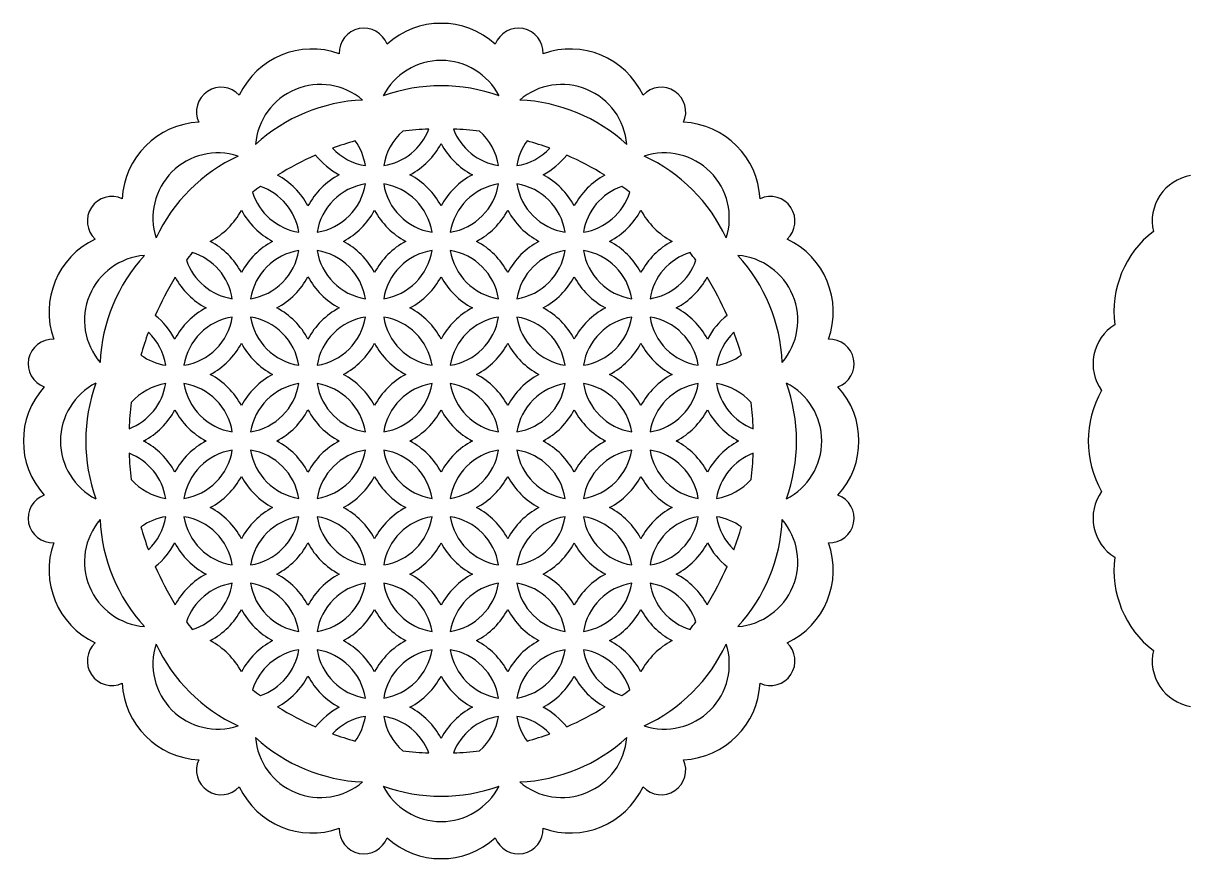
# Model space of a CAD drawing. Extents: x -970 to -444, y -372 to -141.
# Drawn here: x -681.8 to -573.4, y -370.2 to -292.6 of the extents above; entities that cross this region are included whole.
import ezdxf

# ---------------------------------------------------------------- set-up
doc = ezdxf.new("R2010")
doc.units = 0
doc.layers.get('0').update_dxf_attribs({"linetype": 'CONTINUOUS'})

msp = doc.modelspace()

# ---------------------------------------------------------------- linework, layer by layer
for centre, radius, start, end in [((-642.982412, -300.036598), 7.463802, 47.673125, 132.326875), ((-650.154806, -295.30963), 2.287721, 20.23176, 182.26824), ((-635.810018, -295.30963), 2.287721, 357.73176, 159.76824), ((-654.972301, -302.421535), 7.463802, 70.173125, 154.826875), ((-630.992522, -302.421535), 7.463802, 25.173125, 109.826875), ((-642.982412, -302.064695), 6.042112, 27.076656, 152.923344), ((-663.407661, -300.799143), 2.287721, 42.73176, 204.76824), ((-654.196182, -304.295252), 6.042112, 49.576656, 175.423344), ((-642.982412, -314.126701), 15.759012, 70.038736, 109.961264), ((-631.768641, -304.295252), 6.042112, 4.576656, 130.423344), ((-622.557162, -300.799143), 2.287721, 335.23176, 137.26824), ((-649.580252, -315.439093), 15.759012, 92.538736, 132.461264), ((-636.384571, -315.439093), 15.759012, 47.538736, 87.461264), ((-665.136839, -309.213262), 7.463802, 92.673125, 177.326875), ((-649.164136, -300.459069), 5.4, 279.044199, 339.047719), ((-642.982412, -331.367689), 29, 92.250485, 97.068693), ((-636.800688, -300.459069), 5.4, 200.952281, 260.955801), ((-642.982412, -331.367689), 29, 82.931307, 87.749515), ((-620.827985, -309.213262), 7.463802, 2.673125, 87.326875), ((-642.982412, -331.367689), 29, 105.972198, 110.36938), ((-655.34586, -306.640793), 5.4, 9.044199, 35.731966), ((-642.982412, -306.640793), 5.4, 131.366541, 170.955801), ((-642.982412, -306.640793), 5.4, 9.044199, 48.633459), ((-630.618964, -306.640793), 5.4, 144.268034, 170.955801), ((-642.982412, -331.367689), 29, 69.63062, 74.027802), ((-649.164136, -300.459069), 5.4, 223.572146, 260.955801), ((-649.164136, -300.459069), 7, 297.980975, 332.019025), ((-636.800688, -300.459069), 7, 207.980975, 242.019025), ((-636.800688, -300.459069), 5.4, 279.044199, 316.427854), ((-663.702757, -310.647343), 6.042112, 72.076656, 197.923344), ((-655.173631, -319.176469), 15.759012, 115.038736, 154.961264), ((-642.982412, -331.367689), 29, 113.709658, 121.616685), ((-649.164136, -300.459069), 7, 218.48711, 242.019025), ((-636.800688, -300.459069), 7, 297.980975, 321.51289), ((-642.982412, -331.367689), 29, 58.383315, 66.290342), ((-622.262066, -310.647343), 6.042112, 342.076656, 107.923344), ((-630.791193, -319.176469), 15.759012, 25.038736, 64.961264), ((-661.527584, -312.822517), 7, 27.980975, 61.47879), ((-649.164136, -312.822517), 7, 117.980975, 152.019025), ((-649.164136, -312.822517), 7, 27.980975, 62.019025), ((-636.800688, -312.822517), 7, 117.980975, 152.019025), ((-636.800688, -312.822517), 7, 27.980975, 62.019025), ((-624.43724, -312.822517), 7, 118.52121, 152.019025), ((-572.673198, -310.942439), 4.287721, 99.583803, 192.916197), ((-642.982412, -331.367689), 29, 125.36228, 127.157904), ((-661.527584, -312.822517), 5.4, 9.044199, 70.960543), ((-655.34586, -306.640793), 5.4, 279.044199, 350.955801), ((-649.164136, -312.822517), 5.4, 99.044199, 170.955801), ((-642.982412, -306.640793), 5.4, 189.044199, 260.955801), ((-649.164136, -312.822517), 5.4, 9.044199, 80.955801), ((-642.982412, -306.640793), 5.4, 279.044199, 350.955801), ((-636.800688, -312.822517), 5.4, 99.044199, 170.955801), ((-630.618964, -306.640793), 5.4, 189.044199, 260.955801), ((-636.800688, -312.822517), 5.4, 9.044199, 80.955801), ((-624.43724, -312.822517), 5.4, 109.039457, 170.955801), ((-642.982412, -331.367689), 29, 52.842096, 54.63772), ((-673.550958, -310.942439), 2.287721, 65.23176, 227.26824), ((-655.34586, -306.640793), 5.4, 197.398136, 260.955801), ((-630.618964, -306.640793), 5.4, 279.044199, 342.601864), ((-612.413866, -310.942439), 2.287721, 312.73176, 114.76824), ((-667.709308, -306.640793), 7, 297.980975, 332.019025), ((-655.34586, -306.640793), 7, 207.980975, 242.019025), ((-655.34586, -306.640793), 7, 297.980975, 332.019025), ((-642.982412, -306.640793), 7, 207.980975, 242.019025), ((-642.982412, -306.640793), 7, 297.980975, 332.019025), ((-630.618964, -306.640793), 7, 207.980975, 242.019025), ((-630.618964, -306.640793), 7, 297.980975, 332.019025), ((-618.255516, -306.640793), 7, 207.980975, 242.019025), ((-571.050806, -319.377799), 9.463802, 127.809154, 187.190846), ((-671.928565, -319.377799), 7.463802, 115.173125, 199.826875), ((-667.709308, -319.004241), 7, 27.980975, 62.019025), ((-655.34586, -319.004241), 7, 117.980975, 152.019025), ((-655.34586, -319.004241), 7, 27.980975, 62.019025), ((-642.982412, -319.004241), 7, 117.980975, 152.019025), ((-642.982412, -319.004241), 7, 27.980975, 62.019025), ((-630.618964, -319.004241), 7, 117.980975, 152.019025), ((-630.618964, -319.004241), 7, 27.980975, 62.019025), ((-618.255516, -319.004241), 7, 117.980975, 152.019025), ((-614.036258, -319.377799), 7.463802, 340.173125, 64.826875), ((-670.054848, -320.153918), 6.042112, 94.576656, 220.423344), ((-658.911007, -324.769848), 15.759012, 137.538736, 177.461264), ((-642.982412, -331.367689), 29, 142.842096, 144.63772), ((-667.709308, -319.004241), 5.4, 9.044199, 72.601864), ((-655.34586, -319.004241), 5.4, 99.044199, 170.955801), ((-661.527584, -312.822517), 5.4, 279.044199, 350.955801), ((-655.34586, -319.004241), 5.4, 9.044199, 80.955801), ((-649.164136, -312.822517), 5.4, 189.044199, 260.955801), ((-642.982412, -319.004241), 5.4, 99.044199, 170.955801), ((-649.164136, -312.822517), 5.4, 279.044199, 350.955801), ((-642.982412, -319.004241), 5.4, 9.044199, 80.955801), ((-636.800688, -312.822517), 5.4, 189.044199, 260.955801), ((-630.618964, -319.004241), 5.4, 99.044199, 170.955801), ((-636.800688, -312.822517), 5.4, 279.044199, 350.955801), ((-624.43724, -312.822517), 5.4, 189.044199, 260.955801), ((-630.618964, -319.004241), 5.4, 9.044199, 80.955801), ((-618.255516, -319.004241), 5.4, 107.398136, 170.955801), ((-642.982412, -331.367689), 29, 35.36228, 37.157904), ((-615.909975, -320.153918), 6.042112, 319.576656, 85.423344), ((-627.053816, -324.769848), 15.759012, 2.538736, 42.461264), ((-661.527584, -312.822517), 5.4, 199.039457, 260.955801), ((-624.43724, -312.822517), 5.4, 279.044199, 340.960543), ((-642.982412, -331.367689), 29, 148.383315, 156.290342), ((-661.527584, -312.822517), 7, 208.52121, 242.019025), ((-661.527584, -312.822517), 7, 297.980975, 332.019025), ((-649.164136, -312.822517), 7, 207.980975, 242.019025), ((-649.164136, -312.822517), 7, 297.980975, 332.019025), ((-636.800688, -312.822517), 7, 207.980975, 242.019025), ((-636.800688, -312.822517), 7, 297.980975, 332.019025), ((-624.43724, -312.822517), 7, 207.980975, 242.019025), ((-624.43724, -312.822517), 7, 297.980975, 331.47879), ((-642.982412, -331.367689), 29, 23.709658, 31.616685), ((-673.891032, -325.185965), 7, 27.980975, 51.51289), ((-661.527584, -325.185965), 7, 117.980975, 152.019025), ((-661.527584, -325.185965), 7, 27.980975, 62.019025), ((-649.164136, -325.185965), 7, 117.980975, 152.019025), ((-649.164136, -325.185965), 7, 27.980975, 62.019025), ((-636.800688, -325.185965), 7, 117.980975, 152.019025), ((-636.800688, -325.185965), 7, 27.980975, 62.019025), ((-624.43724, -325.185965), 7, 117.980975, 152.019025), ((-624.43724, -325.185965), 7, 27.980975, 62.019025), ((-612.073792, -325.185965), 7, 128.48711, 152.019025), ((-661.527584, -325.185965), 5.4, 99.044199, 170.955801), ((-667.709308, -319.004241), 5.4, 279.044199, 350.955801), ((-661.527584, -325.185965), 5.4, 9.044199, 80.955801), ((-655.34586, -319.004241), 5.4, 189.044199, 260.955801), ((-649.164136, -325.185965), 5.4, 99.044199, 170.955801), ((-655.34586, -319.004241), 5.4, 279.044199, 350.955801), ((-649.164136, -325.185965), 5.4, 9.044199, 80.955801), ((-642.982412, -319.004241), 5.4, 189.044199, 260.955801), ((-636.800688, -325.185965), 5.4, 99.044199, 170.955801), ((-642.982412, -319.004241), 5.4, 279.044199, 350.955801), ((-636.800688, -325.185965), 5.4, 9.044199, 80.955801), ((-630.618964, -319.004241), 5.4, 189.044199, 260.955801), ((-624.43724, -325.185965), 5.4, 99.044199, 170.955801), ((-630.618964, -319.004241), 5.4, 279.044199, 350.955801), ((-618.255516, -319.004241), 5.4, 189.044199, 260.955801), ((-624.43724, -325.185965), 5.4, 9.044199, 80.955801), ((-578.162711, -324.195295), 4.287721, 122.083803, 215.416197), ((-679.04047, -324.195295), 2.287721, 87.73176, 249.76824), ((-642.982412, -331.367689), 29, 159.63062, 164.027802), ((-673.891032, -325.185965), 5.4, 9.044199, 46.427854), ((-612.073792, -325.185965), 5.4, 133.572146, 170.955801), ((-642.982412, -331.367689), 29, 15.972198, 20.36938), ((-606.924353, -324.195295), 2.287721, 290.23176, 92.26824), ((-667.709308, -319.004241), 7, 297.980975, 332.019025), ((-655.34586, -319.004241), 7, 207.980975, 242.019025), ((-655.34586, -319.004241), 7, 297.980975, 332.019025), ((-642.982412, -319.004241), 7, 207.980975, 242.019025), ((-642.982412, -319.004241), 7, 297.980975, 332.019025), ((-630.618964, -319.004241), 7, 207.980975, 242.019025), ((-630.618964, -319.004241), 7, 297.980975, 332.019025), ((-618.255516, -319.004241), 7, 207.980975, 242.019025), ((-667.709308, -319.004241), 5.4, 234.268034, 260.955801), ((-618.255516, -319.004241), 5.4, 279.044199, 305.731966), ((-672.285406, -331.367689), 6.042112, 117.076656, 242.923344), ((-660.223399, -331.367689), 15.759012, 160.038736, 199.961264), ((-673.891032, -325.185965), 5.4, 290.952281, 350.955801), ((-667.709308, -331.367689), 5.4, 99.044199, 138.633459), ((-667.709308, -331.367689), 5.4, 9.044199, 80.955801), ((-661.527584, -325.185965), 5.4, 189.044199, 260.955801), ((-667.709308, -331.367689), 7, 27.980975, 62.019025), ((-655.34586, -331.367689), 7, 117.980975, 152.019025), ((-661.527584, -325.185965), 5.4, 279.044199, 350.955801), ((-655.34586, -331.367689), 5.4, 99.044199, 170.955801), ((-649.164136, -325.185965), 5.4, 189.044199, 260.955801), ((-655.34586, -331.367689), 5.4, 9.044199, 80.955801), ((-655.34586, -331.367689), 7, 27.980975, 62.019025), ((-642.982412, -331.367689), 7, 117.980975, 152.019025), ((-649.164136, -325.185965), 5.4, 279.044199, 350.955801), ((-642.982412, -331.367689), 5.4, 99.044199, 170.955801), ((-636.800688, -325.185965), 5.4, 189.044199, 260.955801), ((-642.982412, -331.367689), 5.4, 9.044199, 80.955801), ((-642.982412, -331.367689), 7, 27.980975, 62.019025), ((-630.618964, -331.367689), 7, 117.980975, 152.019025), ((-630.618964, -331.367689), 5.4, 99.044199, 170.955801), ((-636.800688, -325.185965), 5.4, 279.044199, 350.955801), ((-624.43724, -325.185965), 5.4, 189.044199, 260.955801), ((-630.618964, -331.367689), 5.4, 9.044199, 80.955801), ((-630.618964, -331.367689), 7, 27.980975, 62.019025), ((-618.255516, -331.367689), 7, 117.980975, 152.019025), ((-618.255516, -331.367689), 5.4, 99.044199, 170.955801), ((-624.43724, -325.185965), 5.4, 279.044199, 350.955801), ((-618.255516, -331.367689), 5.4, 41.366541, 80.955801), ((-612.073792, -325.185965), 5.4, 189.044199, 249.047719), ((-625.741424, -331.367689), 15.759012, 340.038736, 19.961264), ((-613.679418, -331.367689), 6.042112, 297.076656, 62.923344), ((-674.313503, -331.367689), 7.463802, 137.673125, 222.326875), ((-611.651321, -331.367689), 7.463802, 317.673125, 42.326875), ((-573.435743, -331.367689), 9.463802, 150.309154, 209.690846), ((-642.982412, -331.367689), 29, 172.931307, 177.749515), ((-642.982412, -331.367689), 29, 2.250485, 7.068693), ((-673.891032, -325.185965), 7, 297.980975, 332.019025), ((-661.527584, -325.185965), 7, 207.980975, 242.019025), ((-661.527584, -325.185965), 7, 297.980975, 332.019025), ((-649.164136, -325.185965), 7, 207.980975, 242.019025), ((-649.164136, -325.185965), 7, 297.980975, 332.019025), ((-636.800688, -325.185965), 7, 207.980975, 242.019025), ((-636.800688, -325.185965), 7, 297.980975, 332.019025), ((-624.43724, -325.185965), 7, 207.980975, 242.019025), ((-624.43724, -325.185965), 7, 297.980975, 332.019025), ((-612.073792, -325.185965), 7, 207.980975, 242.019025), ((-673.891032, -337.549413), 7, 27.980975, 62.019025), ((-661.527584, -337.549413), 7, 117.980975, 152.019025), ((-661.527584, -337.549413), 7, 27.980975, 62.019025), ((-649.164136, -337.549413), 7, 117.980975, 152.019025), ((-649.164136, -337.549413), 7, 27.980975, 62.019025), ((-636.800688, -337.549413), 7, 117.980975, 152.019025), ((-636.800688, -337.549413), 7, 27.980975, 62.019025), ((-624.43724, -337.549413), 7, 117.980975, 152.019025), ((-624.43724, -337.549413), 7, 27.980975, 62.019025), ((-612.073792, -337.549413), 7, 117.980975, 152.019025), ((-673.891032, -337.549413), 5.4, 9.044199, 69.047719), ((-642.982412, -331.367689), 29, 182.250485, 187.068693), ((-667.709308, -331.367689), 5.4, 279.044199, 350.955801), ((-661.527584, -337.549413), 5.4, 99.044199, 170.955801), ((-655.34586, -331.367689), 5.4, 189.044199, 260.955801), ((-661.527584, -337.549413), 5.4, 9.044199, 80.955801), ((-655.34586, -331.367689), 5.4, 279.044199, 350.955801), ((-649.164136, -337.549413), 5.4, 99.044199, 170.955801), ((-642.982412, -331.367689), 5.4, 189.044199, 260.955801), ((-649.164136, -337.549413), 5.4, 9.044199, 80.955801), ((-642.982412, -331.367689), 5.4, 279.044199, 350.955801), ((-636.800688, -337.549413), 5.4, 99.044199, 170.955801), ((-630.618964, -331.367689), 5.4, 189.044199, 260.955801), ((-636.800688, -337.549413), 5.4, 9.044199, 80.955801), ((-630.618964, -331.367689), 5.4, 279.044199, 350.955801), ((-624.43724, -337.549413), 5.4, 99.044199, 170.955801), ((-618.255516, -331.367689), 5.4, 189.044199, 260.955801), ((-624.43724, -337.549413), 5.4, 9.044199, 80.955801), ((-612.073792, -337.549413), 5.4, 110.952281, 170.955801), ((-642.982412, -331.367689), 29, 352.931307, 357.749515), ((-667.709308, -331.367689), 7, 297.980975, 332.019025), ((-655.34586, -331.367689), 7, 207.980975, 242.019025), ((-655.34586, -331.367689), 7, 297.980975, 332.019025), ((-642.982412, -331.367689), 7, 207.980975, 242.019025), ((-642.982412, -331.367689), 7, 297.980975, 332.019025), ((-630.618964, -331.367689), 7, 207.980975, 242.019025), ((-630.618964, -331.367689), 7, 297.980975, 332.019025), ((-618.255516, -331.367689), 7, 207.980975, 242.019025), ((-667.709308, -331.367689), 5.4, 221.366541, 260.955801), ((-618.255516, -331.367689), 5.4, 279.044199, 318.633459), ((-679.04047, -338.540082), 2.287721, 110.23176, 272.26824), ((-606.924353, -338.540082), 2.287721, 267.73176, 69.76824), ((-578.162711, -338.540082), 4.287721, 144.583803, 237.916197), ((-667.709308, -343.731137), 7, 27.980975, 62.019025), ((-655.34586, -343.731137), 7, 117.980975, 152.019025), ((-655.34586, -343.731137), 7, 27.980975, 62.019025), ((-642.982412, -343.731137), 7, 117.980975, 152.019025), ((-642.982412, -343.731137), 7, 27.980975, 62.019025), ((-630.618964, -343.731137), 7, 117.980975, 152.019025), ((-630.618964, -343.731137), 7, 27.980975, 62.019025), ((-618.255516, -343.731137), 7, 117.980975, 152.019025), ((-670.054848, -342.581459), 6.042112, 139.576656, 265.423344), ((-658.911007, -337.965529), 15.759012, 182.538736, 222.461264), ((-667.709308, -343.731137), 5.4, 99.044199, 125.731966), ((-673.891032, -337.549413), 5.4, 313.572146, 350.955801), ((-667.709308, -343.731137), 5.4, 9.044199, 80.955801), ((-661.527584, -337.549413), 5.4, 189.044199, 260.955801), ((-661.527584, -337.549413), 5.4, 279.044199, 350.955801), ((-655.34586, -343.731137), 5.4, 99.044199, 170.955801), ((-655.34586, -343.731137), 5.4, 9.044199, 80.955801), ((-649.164136, -337.549413), 5.4, 189.044199, 260.955801), ((-642.982412, -343.731137), 5.4, 99.044199, 170.955801), ((-649.164136, -337.549413), 5.4, 279.044199, 350.955801), ((-642.982412, -343.731137), 5.4, 9.044199, 80.955801), ((-636.800688, -337.549413), 5.4, 189.044199, 260.955801), ((-630.618964, -343.731137), 5.4, 99.044199, 170.955801), ((-636.800688, -337.549413), 5.4, 279.044199, 350.955801), ((-624.43724, -337.549413), 5.4, 189.044199, 260.955801), ((-630.618964, -343.731137), 5.4, 9.044199, 80.955801), ((-618.255516, -343.731137), 5.4, 99.044199, 170.955801), ((-624.43724, -337.549413), 5.4, 279.044199, 350.955801), ((-612.073792, -337.549413), 5.4, 189.044199, 226.427854), ((-618.255516, -343.731137), 5.4, 54.268034, 80.955801), ((-627.053816, -337.965529), 15.759012, 317.538736, 357.461264), ((-615.909975, -342.581459), 6.042112, 274.576656, 40.423344), ((-642.982412, -331.367689), 29, 195.972198, 200.36938), ((-642.982412, -331.367689), 29, 339.63062, 344.027802), ((-671.928565, -343.357578), 7.463802, 160.173125, 244.826875), ((-673.891032, -337.549413), 7, 308.48711, 332.019025), ((-661.527584, -337.549413), 7, 207.980975, 242.019025), ((-661.527584, -337.549413), 7, 297.980975, 332.019025), ((-649.164136, -337.549413), 7, 207.980975, 242.019025), ((-649.164136, -337.549413), 7, 297.980975, 332.019025), ((-636.800688, -337.549413), 7, 207.980975, 242.019025), ((-636.800688, -337.549413), 7, 297.980975, 332.019025), ((-624.43724, -337.549413), 7, 207.980975, 242.019025), ((-624.43724, -337.549413), 7, 297.980975, 332.019025), ((-612.073792, -337.549413), 7, 207.980975, 231.51289), ((-614.036258, -343.357578), 7.463802, 295.173125, 19.826875), ((-571.050806, -343.357578), 9.463802, 172.809154, 232.190846), ((-642.982412, -331.367689), 29, 203.709658, 211.616685), ((-642.982412, -331.367689), 29, 328.383315, 336.290342), ((-661.527584, -349.912861), 7, 117.980975, 151.47879), ((-661.527584, -349.912861), 5.4, 99.044199, 160.960543), ((-667.709308, -343.731137), 5.4, 287.398136, 350.955801), ((-655.34586, -343.731137), 5.4, 189.044199, 260.955801), ((-661.527584, -349.912861), 5.4, 9.044199, 80.955801), ((-661.527584, -349.912861), 7, 27.980975, 62.019025), ((-649.164136, -349.912861), 7, 117.980975, 152.019025), ((-655.34586, -343.731137), 5.4, 279.044199, 350.955801), ((-649.164136, -349.912861), 5.4, 99.044199, 170.955801), ((-642.982412, -343.731137), 5.4, 189.044199, 260.955801), ((-649.164136, -349.912861), 5.4, 9.044199, 80.955801), ((-649.164136, -349.912861), 7, 27.980975, 62.019025), ((-636.800688, -349.912861), 7, 117.980975, 152.019025), ((-642.982412, -343.731137), 5.4, 279.044199, 350.955801), ((-636.800688, -349.912861), 5.4, 99.044199, 170.955801), ((-630.618964, -343.731137), 5.4, 189.044199, 260.955801), ((-636.800688, -349.912861), 5.4, 9.044199, 80.955801), ((-636.800688, -349.912861), 7, 27.980975, 62.019025), ((-624.43724, -349.912861), 7, 117.980975, 152.019025), ((-624.43724, -349.912861), 5.4, 99.044199, 170.955801), ((-630.618964, -343.731137), 5.4, 279.044199, 350.955801), ((-618.255516, -343.731137), 5.4, 189.044199, 252.601864), ((-624.43724, -349.912861), 5.4, 19.039457, 80.955801), ((-624.43724, -349.912861), 7, 28.52121, 62.019025), ((-667.709308, -343.731137), 7, 297.980975, 332.019025), ((-655.34586, -343.731137), 7, 207.980975, 242.019025), ((-655.34586, -343.731137), 7, 297.980975, 332.019025), ((-642.982412, -343.731137), 7, 207.980975, 242.019025), ((-642.982412, -343.731137), 7, 297.980975, 332.019025), ((-630.618964, -343.731137), 7, 207.980975, 242.019025), ((-630.618964, -343.731137), 7, 297.980975, 332.019025), ((-618.255516, -343.731137), 7, 207.980975, 242.019025), ((-642.982412, -331.367689), 29, 215.36228, 217.157904), ((-642.982412, -331.367689), 29, 322.842096, 324.63772), ((-667.709308, -356.094585), 7, 27.980975, 62.019025), ((-655.34586, -356.094585), 7, 117.980975, 152.019025), ((-655.34586, -356.094585), 7, 27.980975, 62.019025), ((-642.982412, -356.094585), 7, 117.980975, 152.019025), ((-642.982412, -356.094585), 7, 27.980975, 62.019025), ((-630.618964, -356.094585), 7, 117.980975, 152.019025), ((-630.618964, -356.094585), 7, 27.980975, 62.019025), ((-618.255516, -356.094585), 7, 117.980975, 152.019025), ((-673.550958, -351.792938), 2.287721, 132.73176, 294.76824), ((-663.702757, -352.088034), 6.042112, 162.076656, 287.923344), ((-655.173631, -343.558908), 15.759012, 205.038736, 244.961264), ((-655.34586, -356.094585), 5.4, 99.044199, 162.601864), ((-661.527584, -349.912861), 5.4, 289.039457, 350.955801), ((-655.34586, -356.094585), 5.4, 9.044199, 80.955801), ((-649.164136, -349.912861), 5.4, 189.044199, 260.955801), ((-642.982412, -356.094585), 5.4, 99.044199, 170.955801), ((-649.164136, -349.912861), 5.4, 279.044199, 350.955801), ((-642.982412, -356.094585), 5.4, 9.044199, 80.955801), ((-636.800688, -349.912861), 5.4, 189.044199, 260.955801), ((-630.618964, -356.094585), 5.4, 99.044199, 170.955801), ((-636.800688, -349.912861), 5.4, 279.044199, 350.955801), ((-630.618964, -356.094585), 5.4, 17.398136, 80.955801), ((-624.43724, -349.912861), 5.4, 189.044199, 250.960543), ((-622.262066, -352.088034), 6.042112, 252.076656, 17.923344), ((-630.791193, -343.558908), 15.759012, 295.038736, 334.961264), ((-612.413866, -351.792938), 2.287721, 245.23176, 47.26824), ((-572.673198, -351.792938), 4.287721, 167.083803, 260.416197), ((-661.527584, -349.912861), 7, 298.52121, 332.019025), ((-649.164136, -349.912861), 7, 207.980975, 242.019025), ((-649.164136, -349.912861), 7, 297.980975, 332.019025), ((-636.800688, -349.912861), 7, 207.980975, 242.019025), ((-636.800688, -349.912861), 7, 297.980975, 332.019025), ((-624.43724, -349.912861), 7, 207.980975, 241.47879), ((-665.136839, -353.522115), 7.463802, 182.673125, 267.326875), ((-620.827985, -353.522115), 7.463802, 272.673125, 357.326875), ((-642.982412, -331.367689), 29, 232.842096, 234.63772), ((-642.982412, -331.367689), 29, 305.36228, 307.157904), ((-642.982412, -331.367689), 29, 238.383315, 246.290342), ((-649.164136, -362.276309), 7, 117.980975, 141.51289), ((-649.164136, -362.276309), 7, 27.980975, 62.019025), ((-636.800688, -362.276309), 7, 117.980975, 152.019025), ((-636.800688, -362.276309), 7, 38.48711, 62.019025), ((-642.982412, -331.367689), 29, 293.709658, 301.616685), ((-649.164136, -362.276309), 5.4, 99.044199, 136.427854), ((-655.34586, -356.094585), 5.4, 324.268034, 350.955801), ((-642.982412, -356.094585), 5.4, 189.044199, 228.633459), ((-649.164136, -362.276309), 5.4, 20.952281, 80.955801), ((-636.800688, -362.276309), 5.4, 99.044199, 159.047719), ((-642.982412, -356.094585), 5.4, 311.366541, 350.955801), ((-630.618964, -356.094585), 5.4, 189.044199, 215.731966), ((-636.800688, -362.276309), 5.4, 43.572146, 80.955801), ((-642.982412, -331.367689), 29, 249.63062, 254.027802), ((-642.982412, -331.367689), 29, 285.972198, 290.36938), ((-654.196182, -358.440125), 6.042112, 184.576656, 310.423344), ((-649.580252, -347.296284), 15.759012, 227.538736, 267.461264), ((-636.384571, -347.296284), 15.759012, 272.538736, 312.461264), ((-631.768641, -358.440125), 6.042112, 229.576656, 355.423344), ((-642.982412, -331.367689), 29, 262.931307, 267.749515), ((-642.982412, -331.367689), 29, 272.250485, 277.068693), ((-663.407661, -361.936234), 2.287721, 155.23176, 317.26824), ((-622.557162, -361.936234), 2.287721, 222.73176, 24.76824), ((-654.972301, -360.313842), 7.463802, 205.173125, 289.826875), ((-642.982412, -348.608676), 15.759012, 250.038736, 289.961264), ((-642.982412, -360.670682), 6.042112, 207.076656, 332.923344), ((-630.992522, -360.313842), 7.463802, 250.173125, 334.826875), ((-650.154806, -367.425747), 2.287721, 177.73176, 339.76824), ((-635.810018, -367.425747), 2.287721, 200.23176, 2.26824), ((-642.982412, -362.69878), 7.463802, 227.673125, 312.326875)]:
    msp.add_arc(centre, radius, start, end)

doc.saveas('drawing.dxf')
